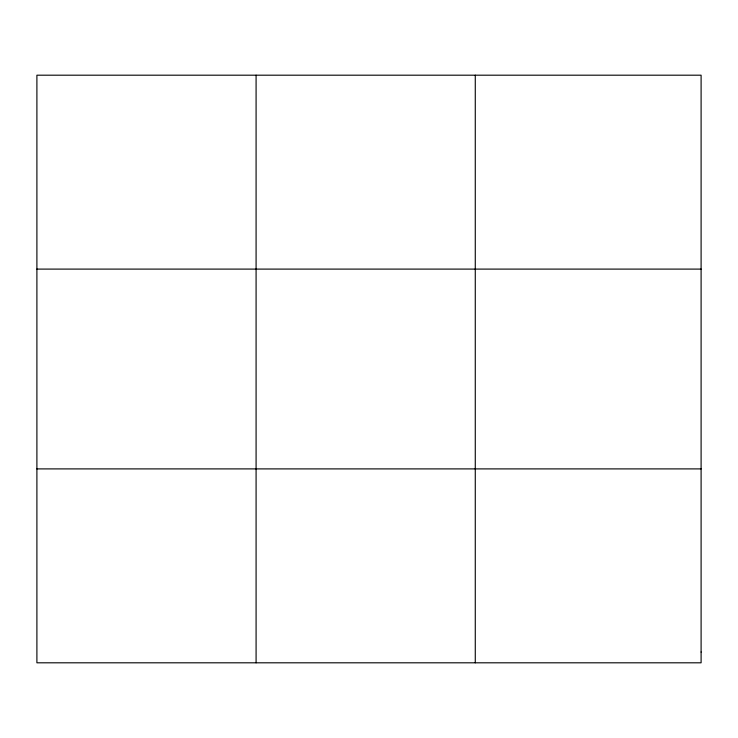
<?xml version="1.0" encoding="UTF-8"?>
<svg xmlns="http://www.w3.org/2000/svg" width="738" height="738" viewBox="0 0 738 738"><rect width="100%" height="100%" fill="white"/><g stroke="black" fill="none" stroke-linecap="round" stroke-linejoin="round"><path stroke-width="1.11" d="M256.086 662.807L256.086 75.193M475.272 662.807L475.272 75.193M36.9 269.102L701.1 269.102M36.9 468.898L701.1 468.898M701.1 652.032L701.1 662.807L36.9 662.807L36.9 75.193L701.1 75.193L701.1 652.032"/></g></svg>
